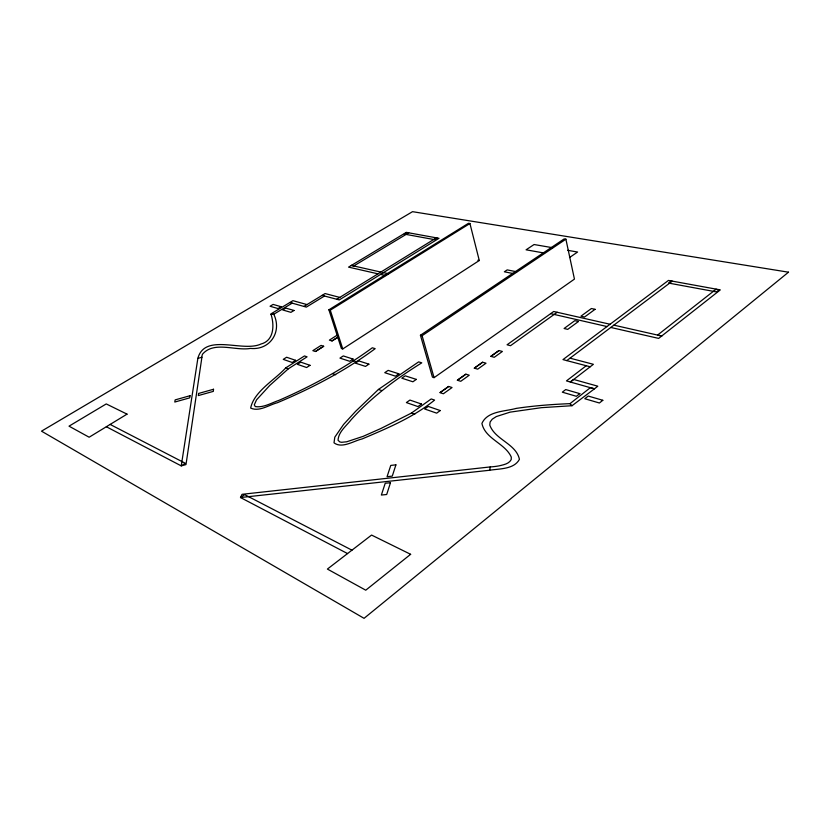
<?xml version="1.0" encoding="UTF-8"?>
<svg xmlns="http://www.w3.org/2000/svg" width="830" height="830" viewBox="0 0 830 830"><rect width="100%" height="100%" fill="white"/><g stroke="black" fill="none" stroke-linecap="round" stroke-linejoin="round"><path stroke-width="1.25" d="M106.354 426.745L181.251 465.889L197.862 358.363C204.823 332.54 242.91 352.574 260.952 344.025C274.481 340.559 274.377 324.416 270.922 313.989A2.365 0.934 -18.9 0 1 271.462 313.574L292.917 300.668L307.038 304.6M271.462 313.574L273.765 314.259C282.262 331.637 270.258 350.405 250.453 348.424C235.201 351.111 213.922 340.725 202.479 354.234A32.329 13.114 -20 0 0 201.908 357.274L185.993 464.593L181.262 465.889L185.266 463.264L110.141 424.431M489.659 470.247L490.291 466.927A42.143 22.69 -14.2 0 0 499.141 465.848C503.488 464.769 508.956 463.96 511.228 459.571L511.29 457.081C505.055 443.137 485.177 439.008 481.919 423.425C487.407 410.964 504.785 411.576 516.136 408.412C533.97 405.745 551.981 404.376 569.992 403.65L590.41 387.641L594.498 388.803L597.808 386.199L573.592 379.435L570.252 381.997L594.456 388.834L572.015 405.714L541.399 407.675L510.128 412.137L496.319 416.556L492.263 419.16L490.115 422.003L489.773 425.074C495.064 439.9 516.094 443.635 519.435 459.322C513.957 469.438 499.702 468.597 489.659 470.247L240.493 497.533L242.049 494.307L490.291 466.927M378.449 389.436L355.634 411.317L343.579 424.452L334.812 437.161L334.002 442.836C342.074 448.937 353.611 440.875 362.15 438.935C387.392 428.218 413.122 417.5 434.598 400.081L431.216 398.95L411.389 413.101L380.897 428.488L363.156 436.352L346.712 441.778L341.659 442.286L339.927 441.985L338.059 440.305C338.391 431.776 346.504 425.832 351.339 419.503C371.716 396.989 396.035 378.833 421.785 362.835L418.642 361.88L378.449 389.436L381.541 390.505M285.707 367.918C274.813 379.974 253.959 391.449 250.66 408.059C259.136 412.116 269.086 404.864 277.407 402.716C311.831 388.253 345.093 370.937 375.181 348.662L372.317 347.791C343.34 368.945 311.779 386.095 278.932 400.361C271.358 402.882 263.494 407.924 255.277 406.565L254.302 404.853L256.512 399.884L269.698 385.483L288.29 368.842L307.079 356.827L304.465 355.956L285.707 367.918L288.29 368.842M719.226 289.712L716.446 291.901L668.503 283.061L671.314 280.955L720.316 289.888L658.657 338.401L610.807 327.456M657.567 335.081L716.186 289.131M586.239 365.729L566.454 380.908L570.397 382.018L593.388 364.308L570.034 358.176M566.776 360.614L672.3 281.131M557.21 312.256L510.512 345.695L507.057 344.782L553.693 311.489L610.195 324.281M448.677 386.458L439.993 392.663L443.365 393.762L452.049 387.537L448.677 386.458L440.149 392.528M465.879 374.185L457.382 380.244L460.754 381.292L469.251 375.202L465.879 374.185L457.34 380.233M474.304 368.167L482.624 362.233L486.017 363.208L477.696 369.163L474.304 368.167L482.624 362.233M490.852 356.35L498.996 350.54L502.389 351.464L494.244 357.294L490.852 356.35L498.996 350.54M434.069 377.66L574.443 279.108L565.894 239.185L564.182 238.905L420.437 335.247L432.44 377.142L434.069 377.66L422.086 335.704L420.437 335.247M569.525 257.549L577.587 252.03L567.647 250.307M422.086 335.704L565.894 239.185M342.759 348.942L479.284 260.516L469.936 223.509L468.494 223.28L328.908 309.798L341.4 348.517L342.759 348.942L330.278 310.181L328.908 309.798M332.01 340.954L338.059 337.063L331.979 340.943L329.365 340.134L337.457 334.978M315.618 351.412L323.69 346.245L321.075 345.405L312.827 350.665L315.431 351.515L323.69 346.245M330.278 310.181L469.936 223.509M336.762 299.267L436.404 237.847L438.987 238.314L339.252 299.931L322.092 295.387M437.057 237.961L434.37 239.621L404.272 234.081L406.897 232.493M324.54 295.988L306.322 307.11L289.877 302.494M303.925 306.436L325.08 293.561L339.771 297.41M292.233 303.126L273.765 314.259L270.705 314.435M408.744 232.815L353.767 265.974L351.412 265.403M197.862 358.363L201.908 357.274M552.728 247.734L534.074 244.528L526.085 249.809L544.553 253.098M436.404 237.847L406.306 232.369L348.569 267.125L378.003 273.848M671.314 280.955L668.451 280.426L562.968 359.608L590.182 366.777M477.852 260.236L479.284 260.516M516.727 271.794L507.203 269.895L504.37 271.784L513.065 273.537M388.388 273.734L383.367 272.603L380.493 274.377L385.504 275.529M351.381 265.434L380.877 272.074M657.609 335.05L661.728 335.984M613.858 325.153L661.697 336.015M550.591 313.626L607.155 326.574M352.823 360.635L355.665 361.548M332.861 373.77L335.683 374.745M411.389 413.101L414.751 414.295M351.951 550.176L244.663 494.639L240.493 497.533L347.542 553.579M569.992 403.65L572.015 405.714M213.528 389.27L213.31 391.387L198.318 395.578L198.588 393.451L213.528 389.27M190.049 395.713L189.748 397.85L174.788 402.042L175.14 399.894L190.049 395.713M395.91 464.852L392.279 476.14L387.06 476.69L390.764 465.412L395.91 464.852M390.484 482.718L386.697 494.504L381.364 495.043L385.224 483.257L390.484 482.718M788.5 272.188L364.059 618.329L41.5 431.164L412.531 211.671L788.5 272.188M410.632 554.305L365.75 590.192L327.404 569.069L371.57 535.07L410.632 554.305M602.819 400.288L599.405 403.007L584.797 398.732L588.211 396.055L602.819 400.288M579.797 393.638L576.394 396.304L562.325 392.185L565.718 389.561L579.797 393.638M578.458 321.501L567.71 329.375L564.078 328.504L574.817 320.66L578.458 321.501M595.058 309.32L584.548 317.019L580.917 316.199L591.417 308.521L595.058 309.32M440.263 410.549L436.673 413.153L424.67 408.993L428.249 406.42L440.263 410.549M421.526 404.054L417.957 406.596L406.378 402.581L409.927 400.07L421.526 404.054M416.318 379.393L412.884 381.79L401.803 378.19L405.227 375.834L416.318 379.393M398.877 373.822L395.454 376.166L384.747 372.68L388.15 370.377L398.877 373.822M368.894 364.163L365.511 366.414L355.416 363.135L358.778 360.905L368.894 364.163M353.082 359.079L349.721 361.289L339.947 358.114L343.288 355.935L353.082 359.079M310.026 365.325L306.623 367.524L297.379 364.318L300.771 362.15L310.026 365.325M295.584 360.324L292.212 362.471L283.248 359.369L286.609 357.242L295.584 360.324M294.007 310.472L290.915 312.35L282.729 309.964L285.811 308.096L294.007 310.472M127.032 414.139L89.142 437.223L69.025 426.163L106.25 403.93L127.032 414.139M281.1 306.716L278.019 308.563L270.061 306.239L273.122 304.413L281.1 306.716"/></g></svg>
